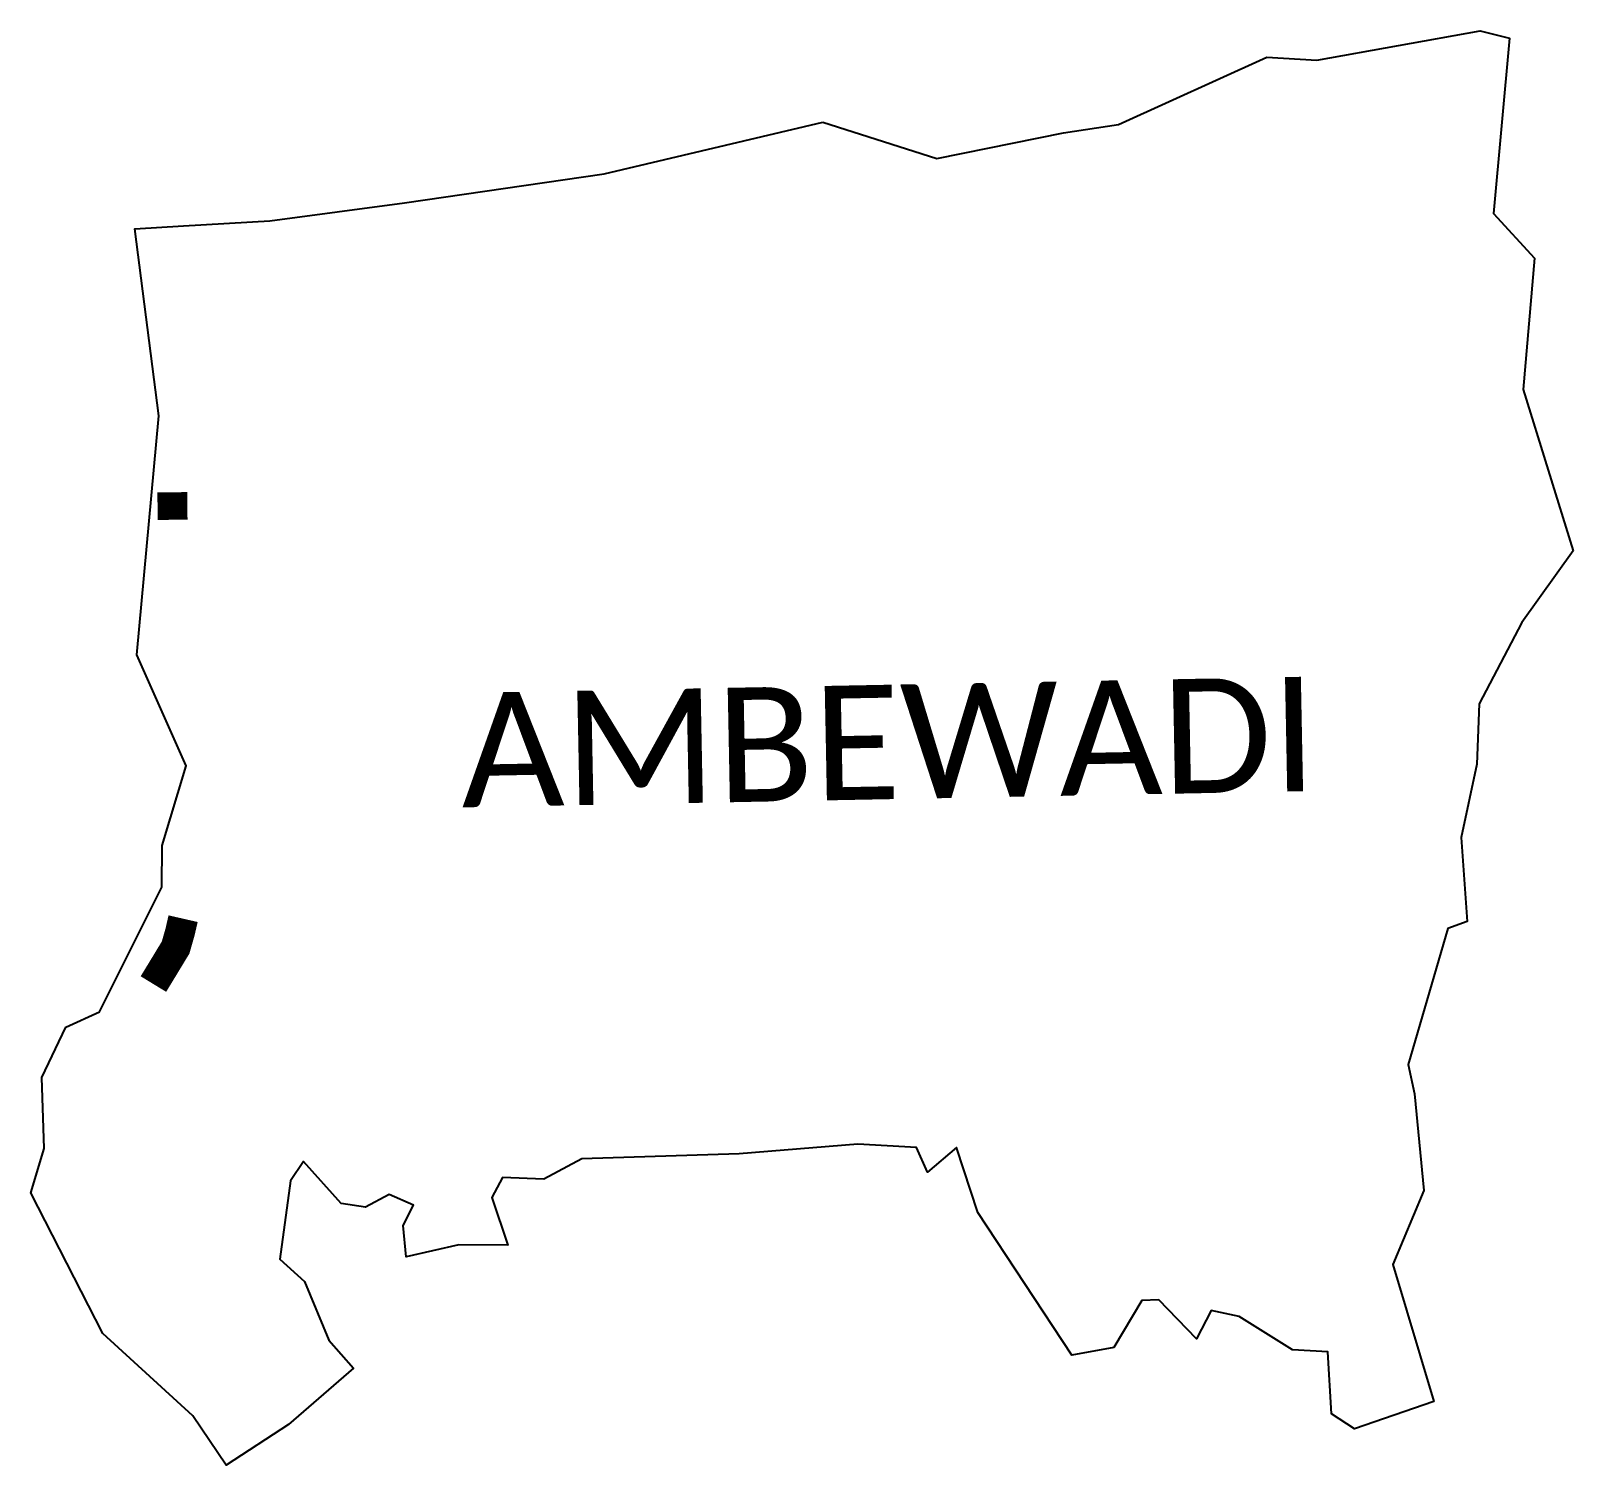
# Model space of a CAD drawing. Header units: metres. Extents: x 260774 to 263356, y 2215208 to 2217608.
import ezdxf

# ---------------------------------------------------------------- set-up
doc = ezdxf.new("R2010")
doc.units = ezdxf.units.M
doc.header["$MEASUREMENT"] = 0
for name, color, linetype in [('ARTIFICIALLY PROTECTED', 1, 'Continuous'), ('village', 3, 'Continuous'), ('VILLAGE NAME', 250, 'Continuous')]:
    doc.layers.add(name, color=color, linetype=linetype)
doc.styles.get("Standard").update_dxf_attribs({"font": 'arial.ttf'})

msp = doc.modelspace()

# ---------------------------------------------------------------- linework, layer by layer
at = {"layer": 'ARTIFICIALLY PROTECTED', "const_width": 50, "flags": 128}
for points in [[(261011, 2216836.2), (261011.4, 2216790.1)], [(261029, 2216122.7), (261024, 2216100.8), (261016.5, 2216074.5), (260996.5, 2216041.5), (260979.3, 2216013.3)]]:
    msp.add_lwpolyline(points, dxfattribs=at)
at = {"layer": 'village'}
msp.add_lwpolyline([(262100.1, 2217455.5), (262290.7, 2217394.5)], dxfattribs=at)
at = {"layer": 'village', "color": 3}
for points in [[(262290.7, 2217394.5, 0), (262502.8, 2217437.6, 0), (262595, 2217451.5, 0), (262843.1, 2217564.3, 0), (262927, 2217559.4, 0), (263200.2, 2217608.2, 0), (263249.2, 2217596.2, 0), (263222.4, 2217302.5, 0), (263291, 2217228, 0), (263272.3, 2217008, 0), (263355.8, 2216738.4, 0)], [(263355.8, 2216738.4, 0), (263270, 2216618.3, 0), (263198.4, 2216482.1, 0), (263194.4, 2216381.4, 0), (263168.5, 2216258.3, 0), (263178.5, 2216118, 0), (263146, 2216106.1, 0), (263079.4, 2215878.5, 0), (263090, 2215829.7, 0), (263106.1, 2215667.7, 0), (263053.7, 2215544, 0), (263122.7, 2215314.7, 0), (262989.7, 2215269, 0), (262951.3, 2215294.2, 0), (262945.1, 2215397.7, 0), (262885.8, 2215401.1, 0), (262796.7, 2215457.3, 0), (262750, 2215467.1, 0), (262725.2, 2215419.8, 0), (262662.2, 2215485.1, 0), (262633.6, 2215483.9, 0), (262586.9, 2215405.3, 0), (262516.7, 2215392.4, 0), (262359.1, 2215631.1, 0), (262323.4, 2215739.8, 0), (262275.3, 2215698.8, 0), (262256.6, 2215739.8, 0), (262158.6, 2215745.4, 0), (261959.6, 2215729.5, 0), (261696.6, 2215721, 0), (261632.6, 2215686.9, 0), (261563.6, 2215689.4, 0), (261545.6, 2215656.4, 0), (261572.7, 2215576.3, 0), (261490.5, 2215577, 0), (261402.5, 2215557, 0), (261397.1, 2215609.6, 0), (261414.5, 2215643.3, 0), (261374.2, 2215661.3, 0), (261334.1, 2215640, 0), (261293.4, 2215646.3, 0), (261230.7, 2215716.4, 0), (261208.5, 2215684, 0), (261191.1, 2215552.9, 0), (261232.3, 2215515.5, 0), (261272.8, 2215417.7, 0), (261314.5, 2215370.8, 0), (261205.5, 2215276.5, 0), (261101, 2215208.4, 0), (261045.5, 2215290.6, 0), (260894.4, 2215428.7, 0), (260774.1, 2215664, 0), (260796.5, 2215738.4, 0), (260792.6, 2215857, 0), (260832.8, 2215941.4, 0), (260888.8, 2215966.8, 0), (260993.6, 2216175.2, 0), (260994.2, 2216245.2, 0), (261034.1, 2216378.7, 0), (260951.6, 2216564.1, 0), (260988.4, 2216963.9, 0), (260948.3, 2217276.7, 0), (261029.4, 2217281.8, 0), (261174.2, 2217290.4, 0), (261399.7, 2217320.3, 0), (261733.6, 2217369.1, 0), (262100.1, 2217455.5, 0)]]:
    msp.add_polyline3d(points, dxfattribs=at)

# ---------------------------------------------------------------- texts
at = {"layer": 'VILLAGE NAME', "insert": (261491.9, 2216500.3), "char_height": 191.456, "attachment_point": 1, "rotation": 1.1028}
msp.add_mtext_dynamic_manual_height_columns('{\\fCalibri|b0|i0|c0|p34;AMBEWADI}', width=161.46, gutter_width=957.3, heights=[0], dxfattribs=at)

doc.saveas('drawing.dxf')
